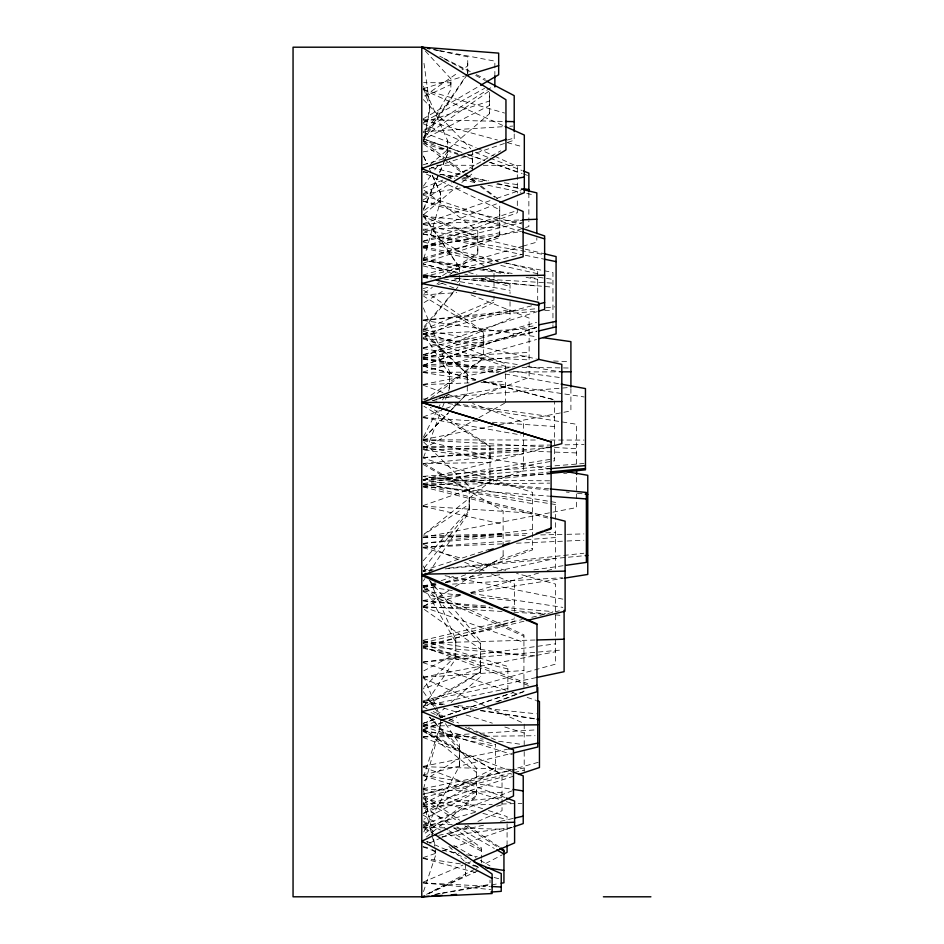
<?xml version="1.0" encoding="UTF-8"?>
<svg xmlns="http://www.w3.org/2000/svg" width="944" height="944" viewBox="0 0 944 944"><rect width="100%" height="100%" fill="white"/><g stroke="black" fill="none" stroke-linecap="round" stroke-linejoin="round"><path stroke-width="0.71" stroke-dasharray="4.72 3.54" d="M429.874 108.749L423.809 141.812L445.167 158.238M435.656 852.892L431.325 848.562M440.388 725.346L424.116 774.977M440.423 198.535L440.423 197.579L423.856 210.913M440.423 195.278L440.423 193.201L429.355 168.799M447.68 153.86L446.064 157.495M447.68 152.043L447.68 151.406L442.819 158.356M447.68 149.258L447.68 146.591L423.408 141.069M447.68 142.497L447.68 140.75L423.408 86.27M448.648 391.04L449.509 388.161M449.509 383.465L449.509 386.403L447.621 390.073M449.509 373.93L449.509 374.662L423.325 333.645M423.608 137.494L450.878 89.361L450.878 87.721M450.878 83.096L450.878 84.535L423.608 97.126M450.878 81.798L450.878 82.801L423.608 82.647M455.763 656.717L455.763 656.056L423.903 687.279M455.763 654.994L455.763 653.755L423.903 670.783M455.763 645.554L455.763 639.3L429.992 580.949M423.809 831.876L459.645 765.702L459.645 761.761M459.645 755.153L459.645 757.831L424.151 780.594M459.645 748.486L459.645 749.925L424.151 729.712M459.645 746.397L459.645 747.141L429.673 717.275M459.622 279.448L459.622 280.864L457.262 282.303M459.622 267.624L423.431 216.294M477.676 870.911L426.747 894.499L465.593 875.442L465.593 872.197M467.268 379.063L467.268 373.93L423.679 331.297M467.74 73.443L467.74 69.29M467.74 63.626L467.74 65.891L461.994 69.903M428.458 573.35L469.215 511.943M469.215 504.438L469.215 510.645L423.266 569.138M469.215 499.789L469.215 504.202L424.753 534.056M469.215 489.558L469.215 490.561L424.151 463.445M472.378 162.769L472.378 158.781L463.952 155.76M426.358 837.033L476.59 796.5L476.59 789.703M476.59 791.827L424.068 819.144M476.59 771.519L476.59 772.581L424.068 730.208M449.781 274.657L477.782 253.924M477.782 248.85L477.782 252.933L441.261 276.45M477.782 239.233L477.782 239.941L423.183 229.545M477.782 235.233L477.782 237.086L423.113 216.66M451.114 702.537L480.437 676.718L480.437 674.488M480.437 672.081L425.449 706.324M480.437 668.364L480.437 671.703L425.449 704.2M480.437 661.779L480.437 667.833L423.113 688.872M480.437 656.08L480.437 658.369L425.449 648.504M480.437 647.124L480.437 649.201L423.62 608.927M480.437 642.947L480.437 643.643L423.62 585.127M481.405 851.122L445.379 832.643M481.405 849.517L449.108 830.696M430.582 398.368L483.34 358.85M483.34 338.566L483.34 340.985L423.065 329.692M483.34 332.406L423.703 296.251M430.228 164.586L489.346 113.858L489.346 110.66M489.346 96.087L489.346 105.575L423.089 139.582M489.983 461.569L489.983 462.489L423.207 463.587M489.983 453.958L489.983 458.796L423.207 449.887M489.983 446.736L423.915 406.239M495.364 739.848L467.776 727.187M499.718 233.569L499.718 232.743L423.172 247.422M499.718 215.515L499.718 209.78L423.089 172.457M479.198 571.498L503.128 556.441L503.128 553.55M423.809 141.458L429.874 106.271L423.714 61.266M423.526 788.913L440.388 726.066L440.388 719.847M423.809 258.562L440.423 201.414L440.423 193.201L431.101 172.894M423.514 891.596L435.656 855.158L435.656 849.694M423.514 457.439L442.146 408.209M442.583 407.065L447.043 395.288M423.408 210.205L443.904 162.71M444.978 160.209L447.68 153.966L447.68 140.75M423.408 208.907L437.969 175.855M439.585 172.186L444.435 161.164M423.514 436.848L437.544 409.637M438.169 408.41L440.057 404.74M442.583 399.855L444.471 396.185M423.313 140.349L466.206 76.157M423.325 707.115L455.763 658.7L455.763 639.3M423.266 581.044L424.942 578.542M423.431 137.871L465.274 77.019M423.408 186.192L431.491 174.605M434.736 169.955L437.969 165.318M423.36 329.303L454.89 290.658M455.327 290.138L457.911 286.976M424.151 326.648L454.89 290.209M423.266 560.712L469.215 509.052M423.762 438.181L448.483 412.799L423.679 438.323M458.749 402.262L449.474 411.773L467.268 393.518L467.268 373.93M461.345 399.595L467.268 393.506M423.62 726.75L433.308 718.219M436.447 715.458L444.6 708.283M423.891 214.382L457.628 186.015M461.84 182.475L472.378 173.602L472.378 150.379M423.915 534.351L489.983 481.676L489.983 446.099L430.311 407.312M425.213 833.115L476.59 795.414M424.116 293.372L432.281 287.413M436.954 284.014L439.279 282.315M424.151 400.103L483.34 358.283M424.068 136.715L490.29 90.211M424.658 95.958L458.159 72.582M424.068 130.307L492.426 86.695M423.821 606.343L450.253 589.705M455.279 586.543L474.655 574.353M424.151 302.552L443.066 290.976M423.018 200.057L451.492 182.853M423.006 813.551L495.364 770.528L495.364 744.45M423.03 118.932L479.446 85.987M423.054 448.978L474.159 420.316M478.927 417.649L504.544 403.277M423.018 193.945L446.536 180.906M447.775 180.21L500.686 150.851M424.068 121.8L484.591 88.347M426.523 894.334L473.912 869.625M476.283 868.386L478.655 867.147M485.759 863.441L502.066 854.934M423.077 337.799L494.007 302.222L494.007 296.145M423.101 803.828L495.364 767.732M429.308 843.122L440.506 838.13M441.851 837.529L468.177 825.799M477.959 821.445L502.031 810.719L502.031 774.41L423.042 730.68M423.077 356.938L510.031 318.553L510.031 301.608M423.113 882.192L462.89 865.117M468.189 862.84L470.844 861.707M424.068 813.303L476.59 790.871M423.077 329.786L494.007 299.944M423.054 188.009L443.916 179.62M448.14 177.92L472.378 168.174M423.065 233.321L498.692 202.972M432.482 400.775L443.196 396.622M444.53 396.102L450.217 393.896M423.065 730.219L443.491 722.408M448.601 720.449L456.731 717.346M497.051 701.923L523.932 691.645L523.932 634.864L423.065 588.171M423.136 824.855L512.332 790.765M423.065 729.5L442.217 722.266M495.848 701.982L523.932 691.362M423.124 416.965L440.565 410.463M445.934 408.457L459.35 403.454M468.578 400.02L529.124 377.435L529.124 318.093L468.743 293.926M423.042 590.578L438.158 584.95M445.721 582.141L466.395 574.459M474.903 571.297L532.64 549.833L532.64 492.39L423.172 458.076M423.148 247.198L517.312 212.742L517.312 198.677M423.172 587.085L435.644 582.672M441.19 580.713L455.043 575.805M468.897 570.908L532.64 548.334M423.054 505.618L523.613 470.501L523.613 422.487L472.696 403.584M423.065 223.74L491.069 200.305M496.603 198.393L523.035 189.284M423.124 723.352L434.287 719.54M439.833 717.641L507.872 694.347M423.065 723.387L434.559 719.458M440.6 717.393L513.182 692.589M423.054 857.648L438.264 852.479M443.137 850.815L451.149 848.101M452.483 847.641L514.338 826.602M429.485 168.693L514.209 140.184L514.209 131.664M423.172 263.199L499.718 237.569L499.718 203.727M423.101 365.375L536.499 327.32M423.16 365.092L536.499 327.202M423.006 806.27L516.722 775.095M423.089 122.637L489.346 101.067M423.148 241.18L516.12 210.89M423.054 570.613L489.098 549.384M423.065 347.97L536.947 311.732M423.124 259.706L528.864 226.525L528.864 220.872M423.16 88.701L464.342 76.122M423.16 725.617L438.582 721.027M423.148 164.822L450.666 156.716M507.412 140.007L514.209 138.013M423.172 258.196L499.718 236.047M423.183 275.034L522.445 246.301M522.799 246.195L536.817 242.136L536.817 237.829M423.183 371.924L536.499 339.474M423.183 606.072L462.194 594.921M470.549 592.525L538.812 573.008M547.178 570.624L555.532 568.229L555.532 502.42L423.183 480.024L549.75 480.803M424.198 354.33L536.499 322.4M423.183 647.442L514.456 621.447L514.456 617.105M423.042 826.979L477.959 811.533M496.686 806.259L502.031 804.76M423.183 700.885L555.627 664.116L555.627 584.1L516.592 573.397M538.222 762.327L423.006 794.211L511.4 773.195M423.136 288.616L429.898 286.775M438.004 284.557L443.409 283.082M451.515 280.875L459.622 278.657M423.03 479.635L550.553 446.583M423.065 333.81L532.062 305.726M423.065 797.515L511.4 774.753M423.065 645.873L524.156 621.187M423.101 774.93L512.722 753.111M423.124 246.207L522.174 222.477M423.16 329.999L510.031 309.243M423.183 358.484L536.499 331.486M514.244 772.511L524.203 770.139M423.183 640.28L514.456 618.839M423.065 642.817L522.115 619.571M531.838 617.282L559.379 610.815M438.689 835.357L485.181 824.796M500.391 821.339L513.359 818.389M423.054 276.675L521.843 254.443M423.183 587.274L437.107 584.242M445.474 582.413L481.688 574.518M497.016 571.179L555.532 558.411M423.124 241.345L522.174 220.259M536.145 677.615L423.054 701.581L442.795 704.507M423.148 354.732L537.266 331.002M423.124 706.088L507.872 688.518M423.065 788.7L524.203 767.92M423.16 766.351L507.565 749.241M423.183 348.1L536.499 325.314M423.124 384.409L514.999 366.508M423.113 439.585L493.677 425.897M499.01 424.859L570.908 410.911L570.908 387.37M423.172 537.396L576.607 507.553L576.607 472.755M423.183 677.178L555.627 651.726M434.582 894.464L490.019 884.304L490.019 880.056M436.234 399.241L505.595 387.087M423.172 483.611L554.624 460.766L554.624 401.07M423.065 194.417L463.079 187.561M435.479 894.464L440.954 893.52M442.323 893.295L490.255 885.094M491.623 884.87L498.81 883.631M423.219 151.854L447.68 147.736M423.172 479.576L554.624 458.666M423.077 600.467L460.684 594.531M471.056 592.891L563.131 578.342M423.219 246.313L521.005 231.599M423.065 585.693L435.975 583.852M445.91 582.436L500.226 574.695M533.879 569.893L563.238 565.704M423.183 662.039L555.627 643.808M442.087 836.585L513.147 827.404M423.172 543.461L532.64 529.419M433.131 569.822L423.065 570.931L432.163 570.093M448.742 568.111L583.817 553.231M423.242 486.455L550.387 473.416M423.183 320.134L537.112 308.629M545.868 307.744L554.694 306.859M423.054 463.492L523.613 453.71M423.242 484.378L550.387 471.929M445.084 568.878L583.876 555.733M423.124 365.434L529.124 355.794M423.054 543.52L503.128 536.216M423.242 479.823L550.387 468.661M423.054 662.11L562.825 649.897M423.042 804.371L502.031 797.633M423.242 476.342L584.006 463.48M423.148 320.169L537.266 311.26M544.747 310.682L552.948 310.033M423.113 399.1L427.526 398.746M438.995 397.837L569.468 387.488M423.172 457.533L550.47 447.574M423.183 547.272L510.952 540.818M526.28 539.685L555.532 537.537M423.172 294.976L456.766 292.64M473.168 291.507L475.953 291.307M489.488 290.374L494.007 290.056L494.007 271.601L485.287 266.491M423.065 677.355L523.932 670.511M423.231 131.676L504.096 126.626M509.878 126.26L512.757 126.083M423.054 457.569L523.613 451.35M423.231 736.863L469.628 733.984M479.776 733.358L536.322 729.842M423.065 585.799L437.874 584.95M452.495 584.1L562.553 577.752M423.242 334.07L537.301 328.465M423.124 357.446L529.124 352.431M423.172 479.729L550.34 473.947M563.71 473.333L566.931 473.192M423.219 224.117L521.005 219.917M423.077 547.319L502.184 543.85M516.451 543.225L565.716 541.065M567.014 541.006L583.876 540.263M423.183 537.608L530.457 533.454M545.785 532.864L555.532 532.487M423.089 384.621L469.463 382.886M481.027 382.45L505.595 381.518M423.054 806.636L492.225 804.359M501.665 804.04L521.949 803.379M423.231 825.327L452.235 824.348M423.172 229.239L499.718 227.162M423.054 536.015L503.128 533.82M423.054 643.088L536.145 639.985M423.077 537.632L525.525 535.272M540.735 534.918L565.716 534.339M567.014 534.316L583.876 533.926M423.054 449.674L523.613 448.211M423.065 276.934L440.801 276.686M423.242 446.842L550.387 445.037M565.008 444.836L584.006 444.565M423.136 484.508L549.75 483.127M423.231 726.007L450.784 725.724M423.254 736.934L476.201 736.355M485.027 736.261L535.036 735.718M423.231 607.617L489.842 607.145M504.32 607.039L514.456 606.968M423.113 372.314L496.343 372.066M509.253 372.019L561.586 371.842M436.435 165.247L475.977 165.294M483.304 165.306L523.035 165.365M423.242 439.845L537.23 440.01M550.387 440.034L584.006 440.081M423.113 365.835L513.548 367.181M522.15 367.31L569.468 368.018M423.231 119.687L505.536 121.457M423.113 827.369L445.32 827.876M453.769 828.077L507.081 829.304M423.219 766.67L512.049 769.348M423.172 446.913L576.607 452.943M423.113 355.086L529.631 359.912M553.597 360.997L569.468 361.717M423.042 789.031L502.031 792.795M423.03 882.829L490.054 886.404M440.765 276.557L423.183 275.53L440.317 277.099M472.873 278.445L554.694 283.247M423.172 439.928L553.113 447.385M554.494 447.456L576.607 448.73M423.183 606.555L503.258 611.547M513.807 612.208L547.272 614.296M423.172 506.149L532.64 513.229M423.172 417.555L479.54 421.402M492.355 422.275L554.624 426.511M423.254 486.715L549.644 496.19M423.065 338.542L483.34 343.144M423.183 600.785L488.709 606.237M503.258 607.452L552.842 611.582M423.219 646.31L535.543 655.915M423.172 216.282L499.718 223.197M454.571 278.386L552.948 287.2M423.231 275.259L440.624 276.911M456.566 278.409L537.702 286.079M549.089 488.827L423.065 476.578L549.137 490.196M423.254 882.9L490.644 889.567M423.231 702.006L446.429 704.425M458.029 705.628L476.873 707.599M487.021 708.649L536.322 713.794M423.231 591.204L462.324 595.404M481.157 597.422L514.456 600.998M423.054 600.809L492.945 608.219M511.447 610.178L545.597 613.801M555.202 614.815L562.825 615.63M566.306 492.048L569.161 492.367M577.398 493.252L582.047 493.747M423.231 172.02L427.75 172.622M439.692 174.227L457.97 176.67M463.575 177.413L488.367 180.729M504.285 182.853L517.312 184.599M432.859 400.693L437.001 401.247M454.996 403.678L554.624 417.095M423.242 359.015L504.922 370.083M513.678 371.275L560.347 377.588M423.065 730.88L483.234 739.128M498.597 741.229L522.917 744.568M423.113 320.464L536.487 336.725M475.068 267.954L423.148 260.332L471.044 268.285M482.998 269.123L515.058 273.831M538.375 277.253L552.948 279.4M423.065 640.799L523.932 655.903M423.065 858.273L461.581 864.055M472.448 865.683L478.278 866.557M423.065 372.514L475.493 380.467M483.163 381.636L584.183 396.964M423.006 702.041L441.391 704.814M454.005 706.714L470.808 709.251M480.614 710.738L535.767 719.068M423.054 586.071L452.282 590.531M471.162 593.41L562.825 607.381M555.532 504.533L423.183 484.071L532.64 503.671M454.005 706.23L473.617 709.239M480.614 710.313L535.767 718.797M423.054 775.449L511.624 789.16M448.046 403.454L576.607 424.281L576.607 465.628M479.741 269.724L504.379 273.807M526.115 277.406L537.702 279.33M423.065 234.053L543.343 254.42M423.03 348.584L518.055 364.691M526.799 366.178L560.559 371.901M427.136 172.197L423.124 171.513L427.538 172.504M440.6 174.498L456.518 177.212M461.946 178.145L482.561 181.661M496.745 184.092L523.082 188.588M423.16 275.365L435.573 277.501M443.845 278.917L510.031 290.315M423.077 447.078L550.564 468.92M423.231 258.857L475.398 267.872M482.644 269.123L508.722 273.63M530.457 277.394L537.702 278.645M423.054 417.685L520.781 434.96M423.089 357.741L500.355 371.735M423.065 359.05L498.503 372.774M505.028 373.954L560.063 383.96M423.03 846.697L429.909 847.983M442.111 850.237L459.044 853.388M466.501 854.768L477.334 856.774M434.429 49.607L438.653 50.421M440.057 50.681L494.857 61.136L494.857 74.6M423.148 246.797L498.302 261.665M503.766 262.739L552.948 272.474L552.948 323.344M423.054 571.332L426.051 571.922M445.049 575.71L562.825 599.145M423.183 234.124L522.516 254.679M525.312 255.258L544.9 259.305M433.272 49.607L437.579 50.516M439.019 50.811L467.74 56.841L467.74 73.868M446.229 176.445L454.855 178.274M462.053 179.797L476.425 182.829M487.93 185.26L521.005 192.246M526.752 193.461L533.95 194.983M423.03 334.4L536.227 358.838M423.172 277.265L430.145 278.775M423.195 730.302L495.364 746.444M423.101 247.989L492.921 263.671M500.816 265.453L537.702 273.736M423.054 506.338L503.128 524.345M423.054 201.096L521.843 223.893M423.207 440.612L489.983 456.306M431.373 167.536L461.333 174.734M466.124 175.891L489.122 181.425M497.535 183.443L522.799 189.52M423.183 224.519L522.516 248.484M525.312 249.157L544.9 253.889M457.899 272.45L423.172 264.001L455.94 272.462M464.66 274.102L467.61 274.822M481.499 278.209L494.007 281.241M423.124 648.174L507.872 668.942M423.065 486.927L549.75 518.516M423.101 241.959L498.184 260.992M506.09 262.987L537.702 270.999L537.702 299.956M423.136 265.878L452.872 273.477M423.065 484.85L549.75 517.253M423.113 798.187L477.227 811.946M482.915 813.398L507.081 819.534M478.714 278.327L510.031 286.386M423.172 365.906L477.133 379.795M484.048 381.577L554.624 399.867L484.048 381.777M423.172 366.166L477.133 380.007M423.03 858.415L477.109 872.917M494.137 877.483L499.813 879.006M423.065 120.006L497.405 139.983M507.235 142.627L523.035 146.875M423.183 547.768L462.218 558.47M469.192 560.382L508.226 571.096M423.195 724.213L495.364 744.674M423.101 89.503L504.544 113.044M423.16 259.01L463.15 270.81M468.661 272.438L476.932 274.881M485.204 277.324L510.031 284.651L510.031 293.525M423.124 641.011L507.872 666.523L507.872 692.884M423.065 201.202L521.595 231.74M423.065 701.675L437.143 706.041M443.55 708.024L459.15 712.862M466.076 715.009L492.367 723.163M504.828 727.022L524.203 733.028M423.148 775.673L501.842 800.193M506.409 801.609L513.442 803.804M423.136 726.443L512.332 754.575M423.113 789.396L483.092 808.831M488.426 810.554L507.081 816.595L507.081 822.956M423.054 143.051L458.465 154.615M460.991 155.441L472.378 159.158M423.006 662.641L506.362 690.465M512.486 692.507L519.837 694.961M527.189 697.415L535.767 700.283M423.089 338.884L505.595 366.473M423.065 195.066L521.595 228.188M461.946 152.397L423.124 138.78L461.592 152.421M468.637 154.745L484.697 160.374M490.054 162.25L522.174 173.519M523.519 173.979L527.531 175.395M423.065 606.921L523.932 642.357M467.162 154.391L484.142 160.409M489.452 162.285L517.312 172.162M423.113 141.175L457.734 153.542M423.148 846.957L438.158 852.349M465.451 862.155L480.425 867.524M423.16 646.699L530.516 686.205M423.054 385.14L446.559 393.872M447.928 394.38L463.067 400.008M423.148 767.13L505.311 797.609M423.101 643.619L530.516 684.719M423.054 737.441L512.25 771.661M423.124 132.278L468.637 149.86M475.328 152.456L488.709 157.624M490.054 158.144L522.174 170.557M423.089 330.86L505.595 363.829L505.595 402.687M423.124 275.66L431.172 278.881M441.91 283.176L453.981 288.014M423.113 214.5L477.782 236.614M430.983 712.567L442.807 717.664M449.379 720.496L456.271 723.47M465.475 727.435L486.16 736.355M426.747 841.352L466.478 858.533M423.077 544.192L460.401 560.429M464.649 562.27L485.499 571.344M491.293 573.858L514.456 583.935L514.456 611.311M423.065 591.605L523.932 636.232M423.065 89.692L503.813 125.871M423.065 678.016L469.156 698.772M472.991 700.495L485.794 706.254M487.08 706.832L524.203 723.552L524.203 744.733M423.101 706.962L427.042 708.743M433.284 711.575L448.058 718.266M449.379 718.856L458.572 723.021M423.113 123.664L476.189 147.795M477.511 148.409L493.429 155.642M494.762 156.244L517.312 166.498L517.312 193.036M439.727 56.215L442.901 57.808M443.869 58.304L471.398 72.133M476.354 74.623L485.452 79.19M423.03 820.961L440.411 830.047M444.895 59.307L468 71.414M475.693 75.461L485.322 80.5M423.042 731.388L502.031 774.635M423.915 828.537L432.446 833.363M453.769 845.411L476.154 858.061M480.272 860.385L490.019 865.896M423.844 807.863L451.987 824.077M456.825 826.861L494.278 848.432M423.054 464.354L503.128 510.94L503.128 556.441M423.03 230.006L484.98 266.314M423.03 815.026L447.869 829.941M423.844 799.179L457.734 821.186M464.92 825.847L498.81 847.842M423.844 795.945L459.787 820.253M468 825.811L499.388 847.039M423.703 290.315L483.34 331.309L483.34 359.039M423.986 826.897L433.508 833.481M423.644 805.834L449.733 824.785M453.887 827.805L481.405 847.806L481.405 858.285M423.738 144.102L463.044 173.507M464.188 174.369L475.646 182.935M480.236 186.369L494.845 197.296M424.116 190.287L477.782 231.079L477.782 254.255M449.285 161.412L464.188 172.882M465.333 173.767L477.31 182.983M481.31 186.062L497.547 198.547M423.856 333.197L467.268 374.249M423.868 822.318L434.559 832.596M448.907 846.39L464.554 861.424M423.762 442.134L469.215 486.549L469.215 512.899M423.36 99.604L470.796 148.739M425.425 51.153L450.878 78.789L450.878 89.361M429.496 717.003L476.59 768.369L476.59 796.5M426.983 841.718L427.856 842.732M434.795 850.839L435.656 851.854M429.119 579.758L480.437 640.87L480.437 676.718M423.36 214.866L459.622 267.423L459.622 271.766M423.36 691.645L433.615 706.501M434.405 707.634L440.718 716.779M445.45 723.635L459.645 744.191L459.645 765.702M423.903 586.908L455.763 642.05M423.537 156.362L427.03 163.996M423.537 155.949L427.03 163.654M423.372 565.987L426.027 571.993M423.431 675.916L436.01 706.501M436.565 707.835L440.388 717.145M423.384 307.897L449.509 371.735L449.509 388.751M423.809 88.83L429.874 107.38M423.514 802.199L432.187 836.124M432.482 837.257L434.795 846.296M423.514 790.47L435.078 846.19M552.948 324.807L552.948 327.745M528.864 193.048L528.864 218.831M524.203 751.589L524.203 771.449M507.081 824.23L507.081 844.125M489.346 92.347L489.346 113.858M481.405 859.654L481.405 862.863M465.593 863.878L465.593 875.442M459.622 275.211L459.622 284.604"/><path stroke-width="1.42" d="M453.344 181.732L505.949 149.954L505.949 99.745L421.779 47.2L293.053 47.2L293.053 896.8L421.779 896.8L492.107 893.543L492.107 874.038L434.972 834.496M480.649 85.279L498.668 74.753L498.668 53.124L421.779 47.2L421.779 896.8L429.237 896.293M503.317 854.285L507.081 852.326L507.081 845.128M473.994 860.35L514.598 842.921L514.598 801.055L506.48 798.046M499.966 202.464L524.321 192.694L524.321 135.051L505.099 126.437M489.134 550.246L493.181 548.806M502.609 545.443L509.347 543.048M536.286 533.454L543.024 531.047M544.369 530.575L551.095 528.168M505.949 139.393L421.779 168.516L523.106 211.48L523.106 256.768L421.779 283.589L538.764 305.419M513.878 826.767L523.224 823.581L523.224 775.862L513.076 771.968M518.61 774.469L539.449 767.531L539.449 701.51L536.994 700.696M538.222 311.319L544.629 309.29L544.629 235.929L522.87 228.625M466.23 75.544L498.668 65.643M440.99 720.307L536.983 691.763L536.983 623.842L421.779 574.235M539.295 338.672L556.087 333.857L556.087 256.591L544.9 253.889M550.553 446.583L561.81 443.668L561.81 364.36L538.056 359.239M538.222 304.145L544.629 302.493M526.717 620.562L565.114 611.181L565.114 521.182L551.036 517.583M513.607 752.899L537.761 747.011L537.761 687.492M539.295 330.825L556.087 326.825M536.983 685.32L421.779 711.611L513.477 749.807L513.477 795.969L421.779 841.246L492.107 878.368M514.338 818.165L523.224 816.147M537.065 677.414L564.099 671.691L564.099 610.308M508.769 749.005L537.761 743.129M539.295 324.748L556.087 321.373M424.623 896.281L421.779 896.8L424.529 896.328M464.082 187.396L524.321 177.071M501.205 883.23L503.943 882.758L503.943 850.131L500.863 848.042M564.429 578.141L587.77 574.448L587.77 475.292L567.014 471.74M565.81 565.338L586.377 562.412L586.377 492.449L550.376 488.957M550.387 473.416L585.457 469.817L585.457 388.574L561.161 384.161M550.387 471.929L585.457 468.495M585.174 555.615L587.77 555.367M550.387 468.661L585.457 465.581M431.715 896.116L442.382 895.384M451.208 894.782L456.542 894.405M490.927 892.045L501.229 891.337L501.229 873.566L473.923 861.754M522.445 219.846L536.817 219.232M456.589 824.195L514.598 822.236M537.419 639.949L564.099 639.23M424.34 574.176L565.114 571.12M446.099 276.616L544.629 275.211M455.126 725.676L537.761 724.827M561.81 401.554L421.779 402.51L538.764 359.44L538.764 302.41L436.411 280.144M561.586 371.842L570.908 371.806M603.405 896.8L650.9 896.8M505.536 121.457L514.209 121.646M491.293 886.475L501.229 887.006M551.107 496.296L586.377 498.939M585.174 494.09L587.77 494.373M542.942 337.645L570.908 341.657L570.908 387.17M485.971 867.713L503.943 870.403M536.994 719.257L539.449 719.623M513.076 789.385L523.224 790.954M523.519 188.658L528.864 189.579M427.49 48.286L429.78 48.722M544.9 259.305L556.087 261.618M523.637 189.72L536.817 192.883L536.817 233.546M551.095 441.898L421.779 402.474L551.095 441.922L551.095 528.841L421.779 575.557L536.983 624.444M522.87 232.13L544.629 238.879M523.519 171.065L528.864 173.141L528.864 191.62M486.479 81.101L514.209 95.639L514.209 131.664M496.756 849.86L503.943 854.001M499.836 848.514L503.943 851.181M576.607 469.9L576.607 474.502M494.857 75.496L494.857 87.001M424.599 47.731L421.779 47.2L424.658 47.802"/></g></svg>
